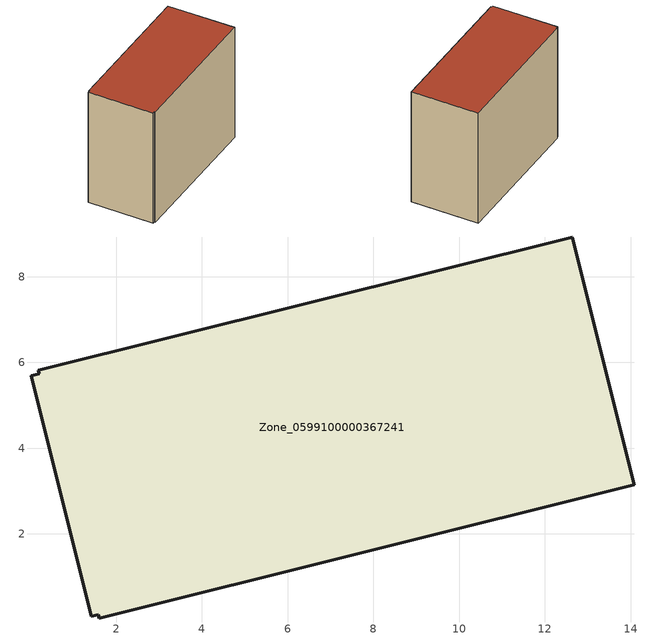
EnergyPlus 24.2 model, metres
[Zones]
Zone_0599100000367241
 floor ground (C_G): 0.02,5.69 0.21,5.73 0.19,5.82 12.64,8.93 14.08,3.15 1.6,0.04 1.59,0.12 1.42,0.08 z0
 wall outside (C_F): 12.64,8.93 0.19,5.82 0.21,5.73 0.02,5.69 1.42,0.08 1.59,0.12 1.6,0.04 14.08,3.15 12.64,8.93 z0:10.59
 roof outside (C_R): 0.21,5.73 0.02,5.69 1.42,0.08 1.59,0.12 1.6,0.04 14.08,3.15 12.64,8.93 0.19,5.82 z10.59
[BUILDING]
Pand.0599100000367241: North Axis=0; Terrain=City; Loads Convergence Tolerance Value=0.04; Temperature Convergence Tolerance Value=0.4; Solar Distribution=FullExterior; Maximum Number of Warmup Days=25; Minimum Number of Warmup Days=1
[Site:Location]
Rotterdam.The.Hague.AP_ZH_NLD Design_Conditions: Latitude=51.96; Longitude=4.45; Time Zone=1; Elevation=-4.5
[SITE:GROUNDTEMPERATURE:BUILDINGSURFACE]
18, 18, 18, 18, 18, 18, 18, 18, 18, 18, 18, 18
[MATERIAL] Thermal Absorptance=0.9; Solar Absorptance=0.7; Visible Absorptance=0.7
Name | Roughness | Thickness | Conductivity | Density | Specific Heat
G.TC.1992-2005 | MediumSmooth | 0.15 | 0.06 | 540 | 1210
F.TC.1992-2005 | Rough | 0.3 | 0.12 | 1920 | 840
R.TC.1992-2005 | MediumRough | 0.2 | 0.08 | 1500 | 1000
[CONSTRUCTION]
C_G: G.TC.1992-2005
C_F: F.TC.1992-2005
C_R: R.TC.1992-2005
[ZONE]
Zone_0599100000367241: Type=1; Multiplier=1; Ceiling Height=Autocalculate; Volume=Autocalculate; Floor Area=autocalculate; Part of Total Floor Area=Yes
[ZONEINFILTRATION:DESIGNFLOWRATE]
Infil_Zone_0599100000367241: Zone or ZoneList or Space or SpaceList=Zone_0599100000367241; Schedule=AlwaysOn; Design Flow Rate Calculation Method=Flow/Area; Flow Rate per Floor Area=0.0015; Constant Term Coefficient=1; Temperature Term Coefficient=0; Velocity Term Coefficient=0; Velocity Squared Term Coefficient=0
[HVACTEMPLATE:ZONE:IDEALLOADSAIRSYSTEM]
Zone_0599100000367241: Maximum Heating Supply Air Temperature=50; Minimum Cooling Supply Air Temperature=13; Maximum Heating Supply Air Humidity Ratio=0.0156; Minimum Cooling Supply Air Humidity Ratio=0.0077; Heating Limit=NoLimit; Cooling Limit=NoLimit; Dehumidification Control Type=ConstantSensibleHeatRatio; Cooling Sensible Heat Ratio=0.7; Dehumidification Setpoint=60; Humidification Control Type=None; Humidification Setpoint=30; Outdoor Air Method=None; Outdoor Air Flow Rate per Person=0.00944; Outdoor Air Flow Rate per Zone Floor Area=0; Outdoor Air Flow Rate per Zone=0; Demand Controlled Ventilation Type=None; Outdoor Air Economizer Type=NoEconomizer; Heat Recovery Type=None; Sensible Heat Recovery Effectiveness=0.7; Latent Heat Recovery Effectiveness=0.65
[ZONECONTROL:THERMOSTAT]
ThermostatControl_Zone_0599100000367241: Zone or ZoneList=Zone_0599100000367241; Control Type Schedule=DualSetpointControlType; Control 1=Thermostat_Zone_0599100000367241; Temperature Difference Between Cutout And Setpoint=0
[THERMOSTATSETPOINT:DUALSETPOINT]
Thermostat_Zone_0599100000367241: Heating Setpoint Temperature Schedule=HeatingSetpoint_Zone_0599100000367241; Cooling Setpoint Temperature Schedule=CoolingSetpoint_Zone_0599100000367241
[SCHEDULE:COMPACT]
HeatingSetpoint_Zone_0599100000367241: Through: 12/31, For: AllDays, Until: 24:00, 21
CoolingSetpoint_Zone_0599100000367241: Through: 12/31, For: AllDays, Until: 24:00, 24
DualSetpointControlType: Through: 12/31, For: AllDays, Until: 24:00, 4
AlwaysOn: Through: 12/31, For: AllDays, Until: 24:00, 1
